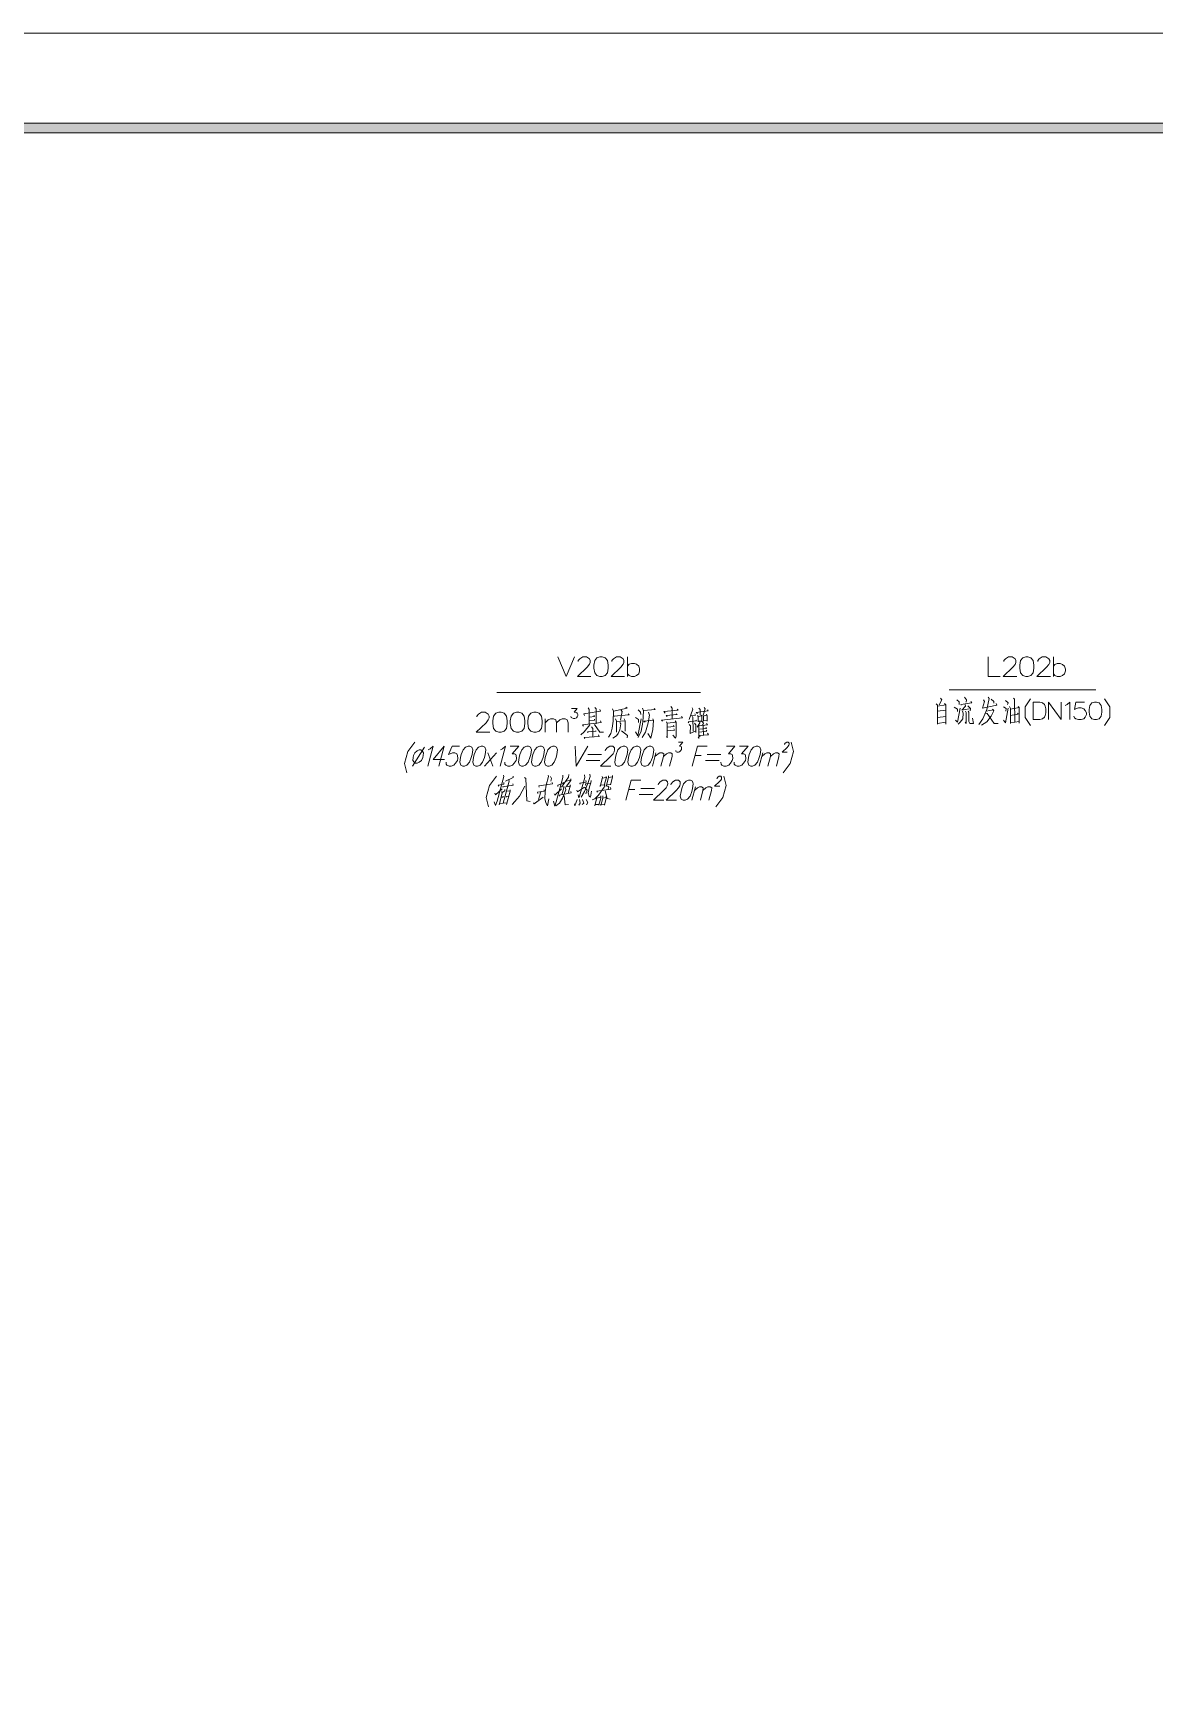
# Model space of a CAD drawing. Header units: millimetres. Extents: x 0 to 829, y 0 to 586.
# Drawn here: x 357.2 to 473.6, y 414.4 to 585.6 of the extents above; entities that cross this region are included whole.
import ezdxf

# ---------------------------------------------------------------- set-up
doc = ezdxf.new("R2010")
doc.units = ezdxf.units.MM

msp = doc.modelspace()

# ---------------------------------------------------------------- hatches: boundary and pattern name
h = msp.add_hatch(color=0)
h.dxf.hatch_style = 2
h.paths.add_polyline_path([(819.788528, 576.266028), (818.80075, 575.281778), (25.142472, 575.281778), (24.154694, 576.266028)])

# ---------------------------------------------------------------- linework, layer by layer
at = {"color": 0, "lineweight": 0}
for points in [[(0, 0), (0, 585.632278), (829.154778, 585.632278), (829.154778, 0)], [(819.788528, 576.266028), (818.80075, 575.281778), (25.142472, 575.281778), (24.154694, 576.266028)], [(415.44875, 519.733389), (415.44875, 520.026194), (415.526361, 520.513028), (415.759194, 520.802306), (416.069639, 520.901083), (416.302472, 520.901083), (416.616444, 520.802306), (416.849278, 520.513028), (416.926889, 520.026194), (416.926889, 519.733389), (416.849278, 519.250083), (416.616444, 518.957278), (416.302472, 518.8585), (416.069639, 518.8585), (415.759194, 518.957278), (415.526361, 519.250083)], [(459.651806, 519.726333), (459.651806, 520.019139), (459.729417, 520.505972), (459.96225, 520.79525), (460.272694, 520.894028), (460.505528, 520.894028), (460.8195, 520.79525), (461.052333, 520.505972), (461.129944, 520.019139), (461.129944, 519.726333), (461.052333, 519.2395), (460.8195, 518.950222), (460.505528, 518.851444), (460.272694, 518.851444), (459.96225, 518.950222), (459.729417, 519.2395)], [(459.486, 515.754056), (459.602417, 515.658806)], [(461.055861, 514.38175), (461.055861, 516.198556), (461.747306, 516.198556), (462.026, 516.110361), (462.230611, 515.9375), (462.301167, 515.764639), (462.371722, 515.507111), (462.371722, 515.073194), (462.301167, 514.815667), (462.230611, 514.642806), (462.026, 514.469944), (461.747306, 514.38175)], [(466.862583, 515.161389), (466.862583, 515.418917), (466.929611, 515.852833), (467.13775, 516.110361), (467.416444, 516.198556), (467.621056, 516.198556), (467.89975, 516.110361), (468.107889, 515.852833), (468.174917, 515.418917), (468.174917, 515.161389), (468.107889, 514.727472), (467.89975, 514.469944), (467.621056, 514.38175), (467.416444, 514.38175), (467.13775, 514.469944), (466.929611, 514.727472)], [(404.953611, 513.965472), (404.953611, 514.261806), (405.03475, 514.755694), (405.271111, 515.0485), (405.585083, 515.147278), (405.821444, 515.147278), (406.138944, 515.0485), (406.375306, 514.755694), (406.452917, 514.261806), (406.452917, 513.965472), (406.375306, 513.471583), (406.138944, 513.17525), (405.821444, 513.076472), (405.585083, 513.076472), (405.271111, 513.17525), (405.03475, 513.471583)], [(406.766889, 513.965472), (406.766889, 514.261806), (406.848028, 514.755694), (407.084389, 515.0485), (407.398361, 515.147278), (407.634722, 515.147278), (407.952222, 515.0485), (408.188583, 514.755694), (408.266194, 514.261806), (408.266194, 513.965472), (408.188583, 513.471583), (407.952222, 513.17525), (407.634722, 513.076472), (407.398361, 513.076472), (407.084389, 513.17525), (406.848028, 513.471583)], [(408.583694, 513.965472), (408.583694, 514.261806), (408.661306, 514.755694), (408.897667, 515.0485), (409.211639, 515.147278), (409.451528, 515.147278), (409.7655, 515.0485), (410.001861, 514.755694), (410.079472, 514.261806), (410.079472, 513.965472), (410.001861, 513.471583), (409.7655, 513.17525), (409.451528, 513.076472), (409.211639, 513.076472), (408.897667, 513.17525), (408.661306, 513.471583)], [(396.677444, 510.455333), (396.656278, 510.159), (396.783278, 509.961444), (396.931444, 509.862667), (397.111361, 509.862667), (397.315972, 509.961444), (397.545278, 510.159), (397.682861, 510.455333), (397.735778, 510.652889), (397.756944, 510.945694), (397.629944, 511.14325), (397.481778, 511.242028), (397.301861, 511.242028), (397.09725, 511.14325), (396.867944, 510.945694), (396.730361, 510.652889)], [(401.588111, 510.455333), (401.665722, 510.748139), (401.856222, 511.242028), (402.11375, 511.538361), (402.378333, 511.637139), (402.554722, 511.637139), (402.766389, 511.538361), (402.861639, 511.242028), (402.791083, 510.748139), (402.709944, 510.455333), (402.519444, 509.961444), (402.261917, 509.665111), (402.000861, 509.566333), (401.820944, 509.566333), (401.612806, 509.665111), (401.514028, 509.961444)], [(402.946306, 510.455333), (403.027444, 510.748139), (403.217944, 511.242028), (403.475472, 511.538361), (403.736528, 511.637139), (403.916444, 511.637139), (404.124583, 511.538361), (404.223361, 511.242028), (404.149278, 510.748139), (404.071667, 510.455333), (403.881167, 509.961444), (403.623639, 509.665111), (403.359056, 509.566333), (403.182667, 509.566333), (402.974528, 509.665111), (402.87575, 509.961444)], [(407.680583, 510.455333), (407.758194, 510.748139), (407.952222, 511.242028), (408.206222, 511.538361), (408.470806, 511.637139), (408.647194, 511.637139), (408.858861, 511.538361), (408.957639, 511.242028), (408.883556, 510.748139), (408.802417, 510.455333), (408.611917, 509.961444), (408.354389, 509.665111), (408.093333, 509.566333), (407.916944, 509.566333), (407.705278, 509.665111), (407.6065, 509.961444)], [(409.042306, 510.455333), (409.119917, 510.748139), (409.310417, 511.242028), (409.567944, 511.538361), (409.832528, 511.637139), (410.008917, 511.637139), (410.217056, 511.538361), (410.315833, 511.242028), (410.245278, 510.748139), (410.164139, 510.455333), (409.973639, 509.961444), (409.716111, 509.665111), (409.455056, 509.566333), (409.275139, 509.566333), (409.067, 509.665111), (408.968222, 509.961444)], [(410.4005, 510.455333), (410.481639, 510.748139), (410.672139, 511.242028), (410.929667, 511.538361), (411.190722, 511.637139), (411.370639, 511.637139), (411.578778, 511.538361), (411.677556, 511.242028), (411.603472, 510.748139), (411.525861, 510.455333), (411.335361, 509.961444), (411.077833, 509.665111), (410.81325, 509.566333), (410.636861, 509.566333), (410.425194, 509.665111), (410.329944, 509.961444)], [(417.678306, 510.455333), (417.755917, 510.748139), (417.946417, 511.242028), (418.203944, 511.538361), (418.468528, 511.637139), (418.644917, 511.637139), (418.856583, 511.538361), (418.951833, 511.242028), (418.881278, 510.748139), (418.800139, 510.455333), (418.609639, 509.961444), (418.352111, 509.665111), (418.091056, 509.566333), (417.911139, 509.566333), (417.703, 509.665111), (417.604222, 509.961444)], [(419.0365, 510.455333), (419.117639, 510.748139), (419.308139, 511.242028), (419.565667, 511.538361), (419.826722, 511.637139), (420.006639, 511.637139), (420.214778, 511.538361), (420.313556, 511.242028), (420.239472, 510.748139), (420.161861, 510.455333), (419.971361, 509.961444), (419.713833, 509.665111), (419.44925, 509.566333), (419.272861, 509.566333), (419.064722, 509.665111), (418.965944, 509.961444)], [(420.398222, 510.455333), (420.479361, 510.748139), (420.669861, 511.242028), (420.923861, 511.538361), (421.188444, 511.637139), (421.364833, 511.637139), (421.5765, 511.538361), (421.675278, 511.242028), (421.601194, 510.748139), (421.523583, 510.455333), (421.329556, 509.961444), (421.075556, 509.665111), (420.810972, 509.566333), (420.634583, 509.566333), (420.422917, 509.665111), (420.324139, 509.961444)], [(431.489556, 510.455333), (431.570694, 510.748139), (431.761194, 511.242028), (432.018722, 511.538361), (432.279778, 511.637139), (432.456167, 511.637139), (432.667833, 511.538361), (432.766611, 511.242028), (432.692528, 510.748139), (432.614917, 510.455333), (432.420889, 509.961444), (432.166889, 509.665111), (431.902306, 509.566333), (431.725917, 509.566333), (431.51425, 509.665111), (431.415472, 509.961444)], [(424.490444, 506.924028), (424.568056, 507.220361), (424.758556, 507.71425), (425.016083, 508.010583), (425.280667, 508.109361), (425.457056, 508.109361), (425.668722, 508.010583), (425.763972, 507.71425), (425.693417, 507.220361), (425.612278, 506.924028), (425.421778, 506.430139), (425.16425, 506.137333), (424.903194, 506.038556), (424.723278, 506.038556), (424.515139, 506.137333), (424.416361, 506.430139)]]:
    msp.add_lwpolyline(points, close=True, dxfattribs=at)
for points in [[(411.716361, 520.901083), (412.573611, 518.8585), (413.427333, 520.901083)], [(413.815389, 520.41425), (413.815389, 520.513028), (413.970611, 520.707056), (414.281056, 520.901083), (414.672639, 520.901083), (414.983083, 520.707056), (415.060694, 520.513028), (415.060694, 520.319), (414.983083, 520.124972), (414.75025, 519.832167), (413.737778, 518.8585), (415.138306, 518.8585)], [(417.314944, 520.41425), (417.314944, 520.513028), (417.470167, 520.707056), (417.780611, 520.901083), (418.168667, 520.901083), (418.482639, 520.707056), (418.56025, 520.513028), (418.56025, 520.319), (418.482639, 520.124972), (418.246278, 519.832167), (417.237333, 518.8585), (418.637861, 518.8585)], [(418.948306, 518.8585), (418.948306, 520.901083)], [(456.385083, 520.894028), (456.385083, 518.851444), (457.630389, 518.851444)], [(458.018444, 520.407194), (458.018444, 520.505972), (458.173667, 520.7), (458.484111, 520.894028), (458.875694, 520.894028), (459.186139, 520.7), (459.26375, 520.505972), (459.26375, 520.308417), (459.186139, 520.114389), (458.953306, 519.825111), (457.940833, 518.851444), (459.341361, 518.851444)], [(461.518, 520.407194), (461.518, 520.505972), (461.673222, 520.7), (461.983667, 520.894028), (462.371722, 520.894028), (462.685694, 520.7), (462.763306, 520.505972), (462.763306, 520.308417), (462.685694, 520.114389), (462.449333, 519.825111), (461.440389, 518.851444), (462.840917, 518.851444)], [(463.151361, 518.851444), (463.151361, 520.894028)], [(418.948306, 519.927417), (419.103528, 520.124972), (419.336361, 520.220222), (419.646806, 520.220222), (419.879639, 520.124972), (420.112472, 519.927417), (420.190083, 519.638139), (420.190083, 519.444111), (420.112472, 519.151306), (419.879639, 518.957278), (419.646806, 518.8585), (419.336361, 518.8585), (419.103528, 518.957278), (418.948306, 519.151306)], [(463.151361, 519.920361), (463.306583, 520.114389), (463.539417, 520.213167), (463.849861, 520.213167), (464.082694, 520.114389), (464.315528, 519.920361), (464.393139, 519.631083), (464.393139, 519.437056), (464.315528, 519.14425), (464.082694, 518.950222), (463.849861, 518.851444), (463.539417, 518.851444), (463.306583, 518.950222), (463.151361, 519.14425)], [(405.384, 517.193389), (426.522444, 517.193389)], [(452.314028, 517.468556), (467.571667, 517.468556)], [(413.116889, 515.542389), (413.709556, 515.542389), (413.392056, 515.147278), (413.550806, 515.147278), (413.67075, 515.097889), (413.709556, 515.0485), (413.787167, 514.900333), (413.787167, 514.805083), (413.709556, 514.656917), (413.631944, 514.558139), (413.473194, 514.50875), (413.314444, 514.50875), (413.155694, 514.558139), (413.078083, 514.607528), (413.039278, 514.706306)], [(414.471556, 514.805083), (414.404528, 514.970889), (416.143722, 515.267222), (416.059056, 515.4295)], [(414.951333, 515.4295), (414.841972, 515.595306)], [(414.951333, 515.4295), (414.951333, 513.880806)], [(415.558111, 515.648222), (415.667472, 515.514167), (415.667472, 513.93725)], [(417.360806, 515.514167), (417.491333, 515.267222), (417.427833, 514.237111), (417.339639, 513.503333), (417.209111, 512.960056), (416.97275, 512.579056)], [(418.905972, 515.567083), (417.491333, 515.267222)], [(418.362694, 515.214306), (418.232167, 515.404806)], [(418.775444, 515.676444), (418.905972, 515.567083)], [(420.493472, 515.567083), (420.602833, 515.295444), (420.535806, 514.12775), (420.362944, 513.17525), (420.034861, 512.522611)], [(420.295917, 515.157861), (420.056028, 515.404806)], [(420.624, 515.323667), (421.795222, 515.4295), (421.710556, 515.538861)], [(422.839444, 515.052028), (422.708917, 515.214306), (424.187056, 515.376583), (424.102389, 515.485944)], [(423.559111, 515.567083), (423.428583, 515.729361)], [(423.559111, 515.567083), (423.559111, 514.452306)], [(425.711056, 515.457722), (425.319472, 514.399389)], [(425.711056, 515.457722), (425.644028, 515.62)], [(426.187306, 515.023806), (426.077944, 515.133167), (427.295028, 515.295444), (427.231528, 515.404806)], [(426.469528, 515.4295), (426.339, 515.567083)], [(426.469528, 515.4295), (426.490694, 514.886222)], [(426.903444, 515.648222), (427.012806, 515.514167), (426.797611, 514.861528)], [(451.107528, 515.874), (450.994639, 516.015111)], [(451.964778, 515.919861), (451.107528, 515.77875)], [(451.107528, 515.874), (451.107528, 513.919611)], [(451.410917, 516.611306), (451.583778, 516.4455), (451.298028, 515.919861)], [(451.964778, 515.919861), (451.848361, 516.0645)], [(451.964778, 515.919861), (451.964778, 513.919611)], [(453.203028, 515.468306), (452.860833, 515.6835)], [(453.372361, 516.230306), (453.107778, 516.4455)], [(453.203028, 515.468306), (453.181861, 515.231944)], [(453.203028, 514.110111), (453.467611, 515.58825)], [(453.372361, 516.230306), (453.372361, 515.944556)], [(453.584028, 515.874), (453.527583, 515.944556), (454.667056, 516.110361), (454.571806, 516.255)], [(454.021472, 515.77875), (453.640472, 515.348361), (454.402472, 515.514167)], [(454.134361, 516.420806), (453.908583, 516.73125)], [(454.021472, 515.77875), (453.982667, 515.944556)], [(454.134361, 516.420806), (454.099083, 516.205611)], [(454.268417, 515.824611), (454.536528, 515.538861), (454.515361, 515.3025)], [(456.476806, 516.561917), (456.229861, 515.422444), (455.831222, 514.469944), (455.411417, 513.87375)], [(455.982917, 516.255), (455.774778, 515.58825), (457.259972, 515.874), (457.203528, 516.0645)], [(455.982917, 516.255), (455.887667, 516.420806)], [(456.935417, 515.39775), (456.173417, 515.253111)], [(456.476806, 516.561917), (456.381556, 516.73125)], [(456.688472, 516.491361), (456.974222, 516.255), (456.974222, 516.085667)], [(456.822528, 515.468306), (456.935417, 515.39775)], [(456.974222, 515.3025), (456.822528, 515.468306)], [(458.230111, 515.538861), (457.962, 515.704667)], [(458.173667, 516.371417), (458.43825, 516.135056), (458.381806, 515.944556)], [(458.191306, 514.039556), (458.43825, 515.563556)], [(458.230111, 515.538861), (458.212472, 515.277806)], [(458.688722, 515.538861), (458.593472, 515.754056)], [(459.602417, 515.658806), (459.602417, 514.014861), (459.602417, 514.205361), (458.688722, 514.06425)], [(458.688722, 515.538861), (458.688722, 513.969)], [(459.602417, 515.658806), (458.706361, 515.468306)], [(459.00975, 516.611306), (459.126167, 516.491361), (459.143806, 514.134806)], [(460.780694, 516.54075), (460.212722, 515.708194), (460.212722, 514.614583), (460.780694, 513.7785)], [(462.646889, 514.38175), (462.646889, 516.198556), (463.959222, 514.38175), (463.959222, 516.198556)], [(464.3755, 515.852833), (464.580111, 515.9375), (464.858806, 516.198556), (464.858806, 514.38175)], [(466.379278, 516.198556), (465.479694, 516.198556), (465.342111, 515.418917), (465.479694, 515.507111), (465.754861, 515.591778), (466.033556, 515.591778), (466.308722, 515.507111), (466.446306, 515.33425), (466.587417, 515.073194), (466.587417, 514.900333), (466.446306, 514.642806), (466.308722, 514.469944), (466.033556, 514.38175), (465.754861, 514.38175), (465.479694, 514.469944), (465.342111, 514.554611), (465.271556, 514.727472)], [(468.450083, 513.7785), (469.018056, 514.614583), (469.018056, 515.708194), (468.450083, 516.54075)], [(403.299083, 514.656917), (403.299083, 514.755694), (403.454306, 514.949722), (403.771806, 515.147278), (404.166917, 515.147278), (404.480889, 514.949722), (404.5585, 514.755694), (404.5585, 514.558139), (404.480889, 514.360583), (404.244528, 514.06425), (403.217944, 513.076472), (404.639639, 513.076472)], [(410.396972, 513.076472), (410.396972, 514.459361)], [(410.396972, 514.06425), (410.710944, 514.360583), (410.947306, 514.459361), (411.264806, 514.459361), (411.501167, 514.360583), (411.578778, 514.06425), (411.578778, 513.076472)], [(411.578778, 514.06425), (411.896278, 514.360583), (412.132639, 514.459361), (412.446611, 514.459361), (412.682972, 514.360583), (412.764111, 514.06425), (412.764111, 513.076472)], [(415.014833, 513.856111), (414.450389, 513.122333), (414.079972, 512.822472)], [(414.362194, 513.718528), (414.277528, 513.827889), (416.21075, 514.071306), (416.143722, 514.261806)], [(415.494611, 514.695722), (414.9725, 514.642806)], [(415.515778, 514.342944), (414.9725, 514.290028)], [(415.494611, 514.695722), (415.427583, 514.805083)], [(415.515778, 514.342944), (415.494611, 514.424083)], [(416.059056, 513.065889), (415.515778, 513.880806)], [(418.253333, 513.93725), (418.143972, 513.337528), (417.971111, 512.960056), (417.777083, 512.688417), (417.406667, 512.469694)], [(417.558361, 514.695722), (417.491333, 514.752167), (419.1, 514.886222), (418.994167, 514.995583)], [(417.79825, 514.237111), (417.688889, 514.452306)], [(418.68725, 514.261806), (417.79825, 514.180667)], [(417.79825, 514.237111), (417.79825, 513.065889)], [(418.253333, 513.93725), (418.143972, 514.071306)], [(418.362694, 515.214306), (418.189833, 514.342944)], [(418.68725, 514.261806), (418.602583, 514.480528)], [(418.68725, 514.261806), (418.68725, 513.17525)], [(420.080722, 514.399389), (419.752639, 514.614583)], [(420.013694, 512.713111), (420.341778, 514.480528)], [(420.080722, 514.399389), (420.080722, 514.071306)], [(420.295917, 515.157861), (420.317083, 514.914444)], [(421.209611, 514.861528), (421.079083, 514.046611), (420.796861, 513.065889), (420.472306, 512.522611)], [(420.645167, 514.237111), (421.643528, 514.342944), (421.558861, 514.480528), (421.643528, 514.290028), (421.580028, 513.36575), (421.340139, 512.469694), (421.03675, 512.931833)], [(420.645167, 514.237111), (420.754528, 514.12775)], [(421.209611, 514.861528), (421.10025, 515.157861)], [(422.557222, 514.208889), (422.447861, 514.31825), (424.645667, 514.561667), (424.536306, 514.723944)], [(423.037, 514.723944), (422.948806, 514.805083), (424.077694, 514.914444), (423.993028, 514.970889)], [(423.058167, 513.990167), (423.058167, 512.497917), (422.969972, 512.631972)], [(423.058167, 513.990167), (422.991139, 514.152444)], [(423.971861, 514.12775), (423.058167, 514.018389)], [(423.774306, 513.665611), (423.1005, 513.584472)], [(423.971861, 514.12775), (423.883667, 514.261806), (423.971861, 514.099528), (423.971861, 512.660194), (423.904833, 512.469694), (423.643778, 512.769556)], [(423.774306, 513.665611), (423.710806, 513.799667)], [(425.294778, 514.046611), (425.231278, 514.152444), (426.099111, 514.261806), (426.014444, 514.342944)], [(425.471167, 513.74675), (425.340639, 513.880806)], [(425.471167, 513.74675), (425.45, 512.960056), (426.014444, 513.231694)], [(425.993278, 514.861528), (425.534667, 514.780389)], [(425.732222, 514.589889), (425.665194, 514.695722)], [(425.732222, 514.589889), (425.753389, 513.17525)], [(425.905083, 514.018389), (426.014444, 513.856111), (426.014444, 513.041194)], [(425.993278, 514.861528), (425.92625, 514.995583)], [(426.448361, 514.046611), (426.166139, 513.609167)], [(426.2755, 514.723944), (426.187306, 514.805083)], [(426.339, 513.856111), (426.339, 512.441472), (426.254333, 512.579056)], [(426.621222, 514.780389), (426.578889, 514.861528), (426.642389, 514.780389), (426.642389, 514.152444), (426.642389, 514.208889), (426.2755, 514.208889)], [(426.621222, 514.780389), (426.2755, 514.723944)], [(426.2755, 514.723944), (426.2755, 514.152444)], [(427.252694, 513.856111), (426.360167, 513.74675)], [(426.448361, 514.046611), (426.427194, 514.208889)], [(426.839944, 514.018389), (426.68825, 514.180667)], [(426.709417, 513.880806), (426.797611, 513.718528), (426.818778, 512.741333)], [(426.839944, 514.018389), (426.75175, 513.856111)], [(426.839944, 514.723944), (426.772917, 514.805083)], [(426.903444, 514.780389), (427.185667, 514.833306), (427.122167, 514.942667), (427.210361, 514.805083), (427.210361, 514.237111), (427.210361, 514.31825), (426.839944, 514.290028)], [(426.839944, 514.723944), (426.839944, 514.237111)], [(427.143333, 513.965472), (427.252694, 513.856111)], [(451.982417, 514.706306), (451.107528, 514.611056)], [(451.125167, 515.253111), (451.982417, 515.348361)], [(451.125167, 513.993694), (451.964778, 514.110111)], [(453.203028, 514.110111), (452.991361, 514.325306)], [(453.792167, 515.062611), (453.735722, 514.469944), (453.467611, 514.110111), (453.277111, 513.919611)], [(453.792167, 515.062611), (453.718083, 515.253111)], [(454.099083, 515.112), (454.099083, 513.993694), (454.003833, 514.110111)], [(454.099083, 515.112), (454.021472, 515.253111)], [(454.289583, 515.277806), (454.363667, 515.157861), (454.363667, 514.184194), (454.458917, 513.969), (454.857556, 513.993694), (454.762306, 514.5405)], [(456.974222, 515.3025), (456.688472, 514.755694), (456.229861, 514.1595), (455.697167, 513.824361)], [(456.286306, 515.01675), (456.134611, 515.041444)], [(456.286306, 515.01675), (456.991861, 513.969), (457.411667, 513.969)], [(458.191306, 514.039556), (457.983167, 514.325306)], [(459.486, 514.946194), (458.667556, 514.801556)], [(459.486, 514.946194), (459.429556, 515.062611)], [(396.864417, 512.03225), (396.123583, 511.07975), (395.788444, 509.830917), (396.01775, 508.874889)], [(414.450389, 512.522611), (415.992028, 512.631972), (415.907361, 512.822472)], [(414.450389, 512.522611), (414.513889, 512.441472)], [(414.863139, 513.041194), (414.774944, 513.122333), (415.667472, 513.17525), (415.625139, 513.231694)], [(415.318222, 513.446889), (415.208861, 513.637389)], [(415.318222, 513.446889), (415.318222, 512.631972)], [(416.059056, 513.065889), (416.450639, 513.094111)], [(418.295667, 513.203472), (418.948306, 512.741333), (418.905972, 512.497917)], [(420.013694, 512.713111), (419.773806, 513.122333)], [(423.058167, 513.231694), (423.795472, 513.284611), (423.731972, 513.422194)], [(424.222333, 512.03225), (424.666833, 512.03225), (424.324639, 511.637139), (424.441056, 511.637139), (424.518667, 511.58775), (424.532778, 511.538361), (424.553944, 511.390194), (424.525722, 511.291417), (424.426944, 511.14325), (424.342278, 511.044472), (424.21175, 510.995083), (424.091806, 510.995083), (423.9895, 511.044472), (423.943639, 511.093861), (423.940111, 511.192639)], [(427.1645, 513.17525), (426.384861, 513.094111)], [(426.469528, 512.631972), (426.384861, 512.741333), (427.340889, 512.822472), (427.252694, 512.98475)], [(427.122167, 513.475111), (426.427194, 513.393972)], [(427.122167, 513.475111), (427.058667, 513.55625)], [(427.1645, 513.17525), (427.101, 513.284611)], [(435.218417, 511.785306), (435.232528, 511.834694), (435.317194, 511.933472), (435.461833, 512.03225), (435.61, 512.03225), (435.701722, 511.933472), (435.70525, 511.834694), (435.677028, 511.735917), (435.624111, 511.637139), (435.493583, 511.488972), (434.978528, 510.995083), (435.511222, 510.995083)], [(435.091417, 508.874889), (435.828722, 509.830917), (436.163861, 511.07975), (435.934556, 512.03225)], [(397.855722, 511.538361), (396.617472, 509.566333)], [(398.250833, 511.242028), (398.451917, 511.340806), (398.769417, 511.637139), (398.215556, 509.566333)], [(399.337389, 509.566333), (399.89125, 511.637139), (398.755306, 510.257778), (399.937111, 510.257778)], [(401.489333, 511.637139), (400.720278, 511.637139), (400.363972, 510.748139), (400.508611, 510.846917), (400.773194, 510.945694), (401.009556, 510.945694), (401.221222, 510.846917), (401.284722, 510.652889), (401.323528, 510.356556), (401.270611, 510.159), (401.073056, 509.862667), (400.903722, 509.665111), (400.639139, 509.566333), (400.402778, 509.566333), (400.191111, 509.665111), (400.099389, 509.763889), (400.095861, 509.961444)], [(404.071667, 509.566333), (405.327556, 510.945694)], [(404.442083, 510.945694), (404.957139, 509.566333)], [(405.761472, 511.242028), (405.966083, 511.340806), (406.280056, 511.637139), (405.726194, 509.566333)], [(406.756306, 511.637139), (407.641778, 511.637139), (406.957389, 510.846917), (407.19375, 510.846917), (407.345444, 510.748139), (407.377194, 510.652889), (407.416, 510.356556), (407.363083, 510.159), (407.165528, 509.862667), (406.996194, 509.665111), (406.731611, 509.566333), (406.49525, 509.566333), (406.287111, 509.665111), (406.195389, 509.763889), (406.188333, 509.961444)], [(413.497889, 511.637139), (413.593139, 509.566333), (414.799639, 511.637139)], [(416.217806, 510.748139), (414.799639, 510.748139)], [(416.619972, 511.14325), (416.644667, 511.242028), (416.817528, 511.439583), (417.106806, 511.637139), (417.403139, 511.637139), (417.586583, 511.439583), (417.593639, 511.242028), (417.540722, 511.044472), (417.427833, 510.846917), (417.170306, 510.554111), (416.136667, 509.566333), (417.202056, 509.566333)], [(421.520056, 509.566333), (421.890472, 510.945694)], [(421.784639, 510.554111), (422.102139, 510.846917), (422.30675, 510.945694), (422.543111, 510.945694), (422.691278, 510.846917), (422.673639, 510.554111), (422.409056, 509.566333)], [(422.673639, 510.554111), (422.987611, 510.846917), (423.192222, 510.945694), (423.428583, 510.945694), (423.580278, 510.846917), (423.559111, 510.554111), (423.294528, 509.566333)], [(425.633444, 509.566333), (426.187306, 511.637139), (427.192722, 511.637139)], [(425.922722, 510.652889), (426.575361, 510.652889)], [(428.610889, 510.748139), (427.192722, 510.748139)], [(429.203556, 511.637139), (430.092556, 511.637139), (429.408167, 510.846917), (429.644528, 510.846917), (429.796222, 510.748139), (429.827972, 510.652889), (429.866778, 510.356556), (429.813861, 510.159), (429.616306, 509.862667), (429.443444, 509.665111), (429.182389, 509.566333), (428.946028, 509.566333), (428.734361, 509.665111), (428.642639, 509.763889), (428.635583, 509.961444)], [(430.565278, 511.637139), (431.45075, 511.637139), (430.766361, 510.846917), (431.002722, 510.846917), (431.154417, 510.748139), (431.186167, 510.652889), (431.2285, 510.356556), (431.175583, 510.159), (430.978028, 509.862667), (430.805167, 509.665111), (430.540583, 509.566333), (430.304222, 509.566333), (430.096083, 509.665111), (430.004361, 509.763889), (429.997306, 509.961444)], [(432.611389, 509.566333), (432.981806, 510.945694)], [(432.875972, 510.554111), (433.193472, 510.846917), (433.398083, 510.945694), (433.634444, 510.945694), (433.782611, 510.846917), (433.764972, 510.554111), (433.500389, 509.566333)], [(433.764972, 510.554111), (434.078944, 510.846917), (434.283556, 510.945694), (434.519917, 510.945694), (434.671611, 510.846917), (434.650444, 510.554111), (434.385861, 509.566333)], [(406.089556, 508.472722), (406.05075, 508.635)], [(407.052639, 508.363361), (407.049111, 508.525639)], [(410.718, 508.472722), (410.696833, 508.635)], [(412.220833, 508.363361), (412.227889, 508.635)], [(412.824083, 508.416278), (412.84525, 508.687917)], [(414.49625, 508.391583), (414.468028, 508.663222)], [(414.640889, 510.159), (416.059056, 510.159)], [(415.046583, 508.497417), (415.021889, 508.716139)], [(417.378444, 508.4445), (417.364333, 508.582083), (417.389028, 508.416278), (417.177361, 507.629583), (417.191472, 507.6825), (416.792833, 507.657806)], [(416.965694, 508.363361), (416.951583, 508.553861)], [(427.033972, 510.159), (428.452139, 510.159)], [(405.331083, 508.500944), (404.59025, 507.548444), (404.255111, 506.299611), (404.487944, 505.347111)], [(406.089556, 508.472722), (405.405167, 505.918611), (405.221722, 505.484694), (405.094722, 505.862167)], [(405.172333, 506.76175), (405.235833, 506.57125), (405.92375, 507.195667)], [(405.563917, 507.492), (405.503944, 507.576667), (406.103667, 507.6825), (406.0825, 507.848306)], [(405.92375, 506.76175), (405.884944, 506.924028)], [(406.198917, 507.005167), (405.899056, 506.786444)], [(406.033111, 507.357944), (405.966083, 507.410861), (407.052639, 507.576667), (407.024417, 507.710722)], [(406.632833, 508.010583), (406.015472, 505.699889)], [(406.198917, 507.005167), (406.188333, 507.139222)], [(407.052639, 508.363361), (406.258889, 508.010583)], [(406.4635, 506.948722), (406.756306, 507.005167), (406.752778, 507.114528), (406.756306, 506.948722), (406.385889, 505.565833)], [(406.632833, 508.010583), (406.618722, 508.144639)], [(407.708806, 506.433667), (408.280306, 507.467306)], [(408.252083, 508.391583), (408.3685, 508.282222), (408.491972, 505.943306), (408.837694, 505.890389)], [(409.631444, 506.733528), (409.589111, 506.867583), (410.284083, 506.976944), (410.280556, 507.086306)], [(409.684361, 506.080889), (409.920722, 506.895806)], [(409.751389, 507.357944), (409.730222, 507.520222), (411.134278, 507.710722), (411.113111, 507.873)], [(410.718, 508.472722), (410.492222, 507.576667), (410.393444, 506.895806), (410.351111, 506.19025), (410.446361, 505.756333), (410.636861, 505.42825), (410.74975, 506.162028)], [(410.929667, 508.472722), (411.056667, 508.282222), (410.968472, 508.010583)], [(412.220833, 508.363361), (411.5435, 505.837472), (411.395333, 505.400028), (411.240111, 505.918611)], [(411.391806, 506.543028), (412.072667, 507.195667)], [(412.538333, 507.114528), (412.192611, 506.243167), (411.889222, 505.728111), (411.501167, 505.42825)], [(411.712833, 507.439083), (411.684611, 507.576667), (412.249056, 507.738944), (412.245528, 507.901222)], [(411.832778, 506.543028), (413.071028, 506.786444), (413.042806, 506.924028)], [(412.824083, 508.416278), (412.090306, 507.386167)], [(412.312556, 507.305028), (412.107944, 506.595944)], [(412.312556, 507.305028), (412.266694, 507.439083)], [(413.000472, 507.492), (412.326667, 507.357944)], [(412.538333, 507.114528), (412.506583, 507.305028)], [(412.598306, 508.010583), (413.03575, 508.119944), (413.039278, 508.254), (413.053389, 508.0635), (412.615944, 507.467306)], [(413.000472, 507.492), (412.979306, 507.601361), (412.993417, 507.467306), (412.788806, 506.705306)], [(413.751889, 506.895806), (413.681333, 507.058083)], [(413.751889, 506.895806), (414.468028, 507.386167)], [(414.49625, 508.391583), (413.952972, 506.433667), (413.878889, 506.271389), (413.801278, 506.595944)], [(414.027056, 507.6825), (413.991778, 507.791861), (414.640889, 507.901222), (414.619722, 508.0635)], [(415.046583, 508.497417), (414.817278, 507.767167), (414.475083, 506.924028), (414.122306, 506.324306)], [(414.739667, 507.058083), (414.503306, 507.329722)], [(414.612667, 507.548444), (414.587972, 507.710722), (415.117139, 507.791861), (415.155944, 508.0635), (415.141833, 507.820083), (414.983083, 507.410861), (414.863139, 506.786444), (414.947806, 506.433667), (415.081861, 506.324306), (415.191222, 506.976944)], [(414.739667, 507.058083), (414.62325, 506.677083)], [(416.500028, 507.357944), (415.921472, 506.543028), (415.526361, 506.162028), (415.268833, 506.052667)], [(415.808583, 506.842889), (415.762722, 506.976944), (417.198528, 507.167444), (417.177361, 507.329722)], [(416.330694, 508.363361), (416.080222, 507.439083), (416.069639, 507.520222)], [(416.711694, 508.391583), (416.708167, 508.497417), (416.736389, 508.363361), (416.524722, 507.576667), (416.538833, 507.629583), (416.150778, 507.576667)], [(416.330694, 508.363361), (416.316583, 508.497417)], [(416.711694, 508.391583), (416.316583, 508.310444)], [(416.500028, 507.357944), (416.574111, 507.629583)], [(416.616444, 507.005167), (416.838694, 506.19025), (417.117389, 506.133806)], [(416.965694, 508.363361), (416.732861, 507.439083), (416.722278, 507.520222)], [(416.852806, 507.520222), (417.011556, 507.386167), (416.937472, 507.167444)], [(417.378444, 508.4445), (416.948056, 508.363361)], [(418.75075, 506.038556), (419.304611, 508.109361), (420.310028, 508.109361)], [(419.040028, 507.121583), (419.692667, 507.121583)], [(421.728194, 507.220361), (420.310028, 507.220361)], [(422.130361, 507.615472), (422.158583, 507.71425), (422.327917, 507.911806), (422.617194, 508.109361), (422.913528, 508.109361), (423.096972, 507.911806), (423.104028, 507.71425), (423.051111, 507.516694), (422.938222, 507.319139), (422.680694, 507.022806), (421.647056, 506.038556), (422.712444, 506.038556)], [(423.432111, 507.615472), (423.456806, 507.71425), (423.629667, 507.911806), (423.918944, 508.109361), (424.215278, 508.109361), (424.398722, 507.911806), (424.405778, 507.71425), (424.352861, 507.516694), (424.239972, 507.319139), (423.982444, 507.022806), (422.948806, 506.038556), (424.014194, 506.038556)], [(425.612278, 506.038556), (425.982694, 507.417917)], [(425.876861, 507.022806), (426.190833, 507.319139), (426.395444, 507.417917), (426.631806, 507.417917), (426.7835, 507.319139), (426.762333, 507.022806), (426.49775, 506.038556)], [(426.762333, 507.022806), (427.079833, 507.319139), (427.284444, 507.417917), (427.520806, 507.417917), (427.6725, 507.319139), (427.651333, 507.022806), (427.38675, 506.038556)], [(428.219306, 508.254), (428.229889, 508.303389), (428.318083, 508.402167), (428.462722, 508.500944), (428.610889, 508.500944), (428.702611, 508.402167), (428.702611, 508.303389), (428.677917, 508.208139), (428.621472, 508.109361), (428.494472, 507.961194), (427.975889, 507.467306), (428.508583, 507.467306)], [(428.088778, 505.347111), (428.829611, 506.299611), (429.16475, 507.548444), (428.935444, 508.500944)], [(405.92375, 506.76175), (405.595667, 505.537611)], [(405.630944, 505.671667), (406.421167, 505.756333)], [(406.026056, 506.352528), (405.807333, 506.324306)], [(406.026056, 506.352528), (406.015472, 506.433667)], [(406.361194, 506.324306), (406.318861, 506.405444), (406.601083, 506.433667)], [(407.708806, 506.433667), (407.239611, 505.890389), (406.946806, 505.590528)], [(409.22575, 505.646972), (409.190472, 505.756333)], [(409.22575, 505.646972), (410.174722, 506.324306)], [(411.391806, 506.543028), (411.328306, 506.677083)], [(411.832778, 506.543028), (411.882167, 506.433667)], [(412.347833, 506.461889), (412.474833, 505.537611), (412.792333, 505.565833)], [(413.473194, 505.42825), (413.41675, 505.646972)], [(413.473194, 505.42825), (413.7025, 506.109111)], [(414.027056, 505.728111), (413.885944, 505.509389)], [(414.027056, 505.728111), (413.963556, 506.109111)], [(414.383361, 505.728111), (414.24225, 505.565833)], [(414.383361, 505.728111), (414.274, 506.109111)], [(414.640889, 506.080889), (414.824333, 505.781028), (414.676167, 505.537611)], [(415.526361, 505.42825), (415.759194, 506.299611)], [(416.143722, 506.324306), (416.14725, 506.461889), (416.179, 506.218472), (415.970861, 505.509389), (415.977917, 505.590528), (415.579278, 505.565833)], [(416.143722, 506.324306), (415.745083, 506.243167)], [(416.365972, 506.243167), (416.154306, 505.456472), (416.140194, 505.590528)], [(416.341278, 506.218472), (416.722278, 506.299611), (416.725806, 506.433667), (416.722278, 506.243167), (416.52825, 505.509389), (416.556472, 505.61875), (416.189583, 505.590528)], [(416.365972, 506.243167), (416.358917, 506.461889)], [(420.151278, 506.627694), (421.569444, 506.627694)]]:
    msp.add_lwpolyline(points, dxfattribs=at)

doc.saveas('drawing.dxf')
